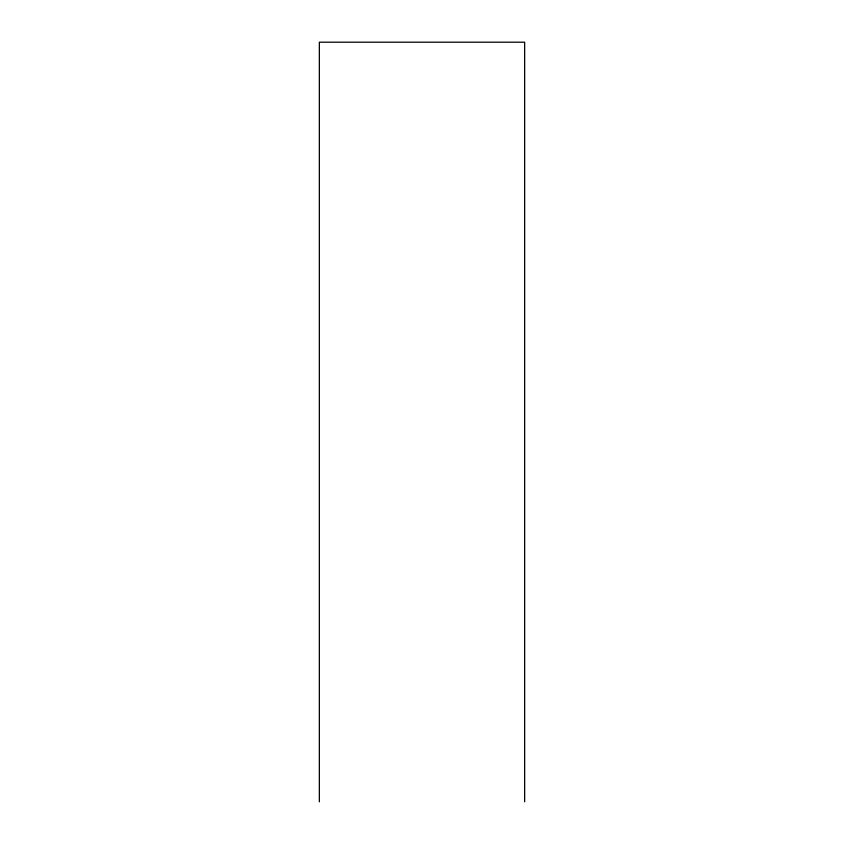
<?xml version="1.0" encoding="UTF-8"?>
<svg xmlns="http://www.w3.org/2000/svg" width="844" height="844" viewBox="0 0 844 844"><rect width="100%" height="100%" fill="white"/><g stroke="black" fill="none" stroke-linecap="round" stroke-linejoin="round"><path stroke-width="1.27" d="M524.651 801.8L524.651 42.2L319.348 42.2L319.348 801.8"/></g></svg>
